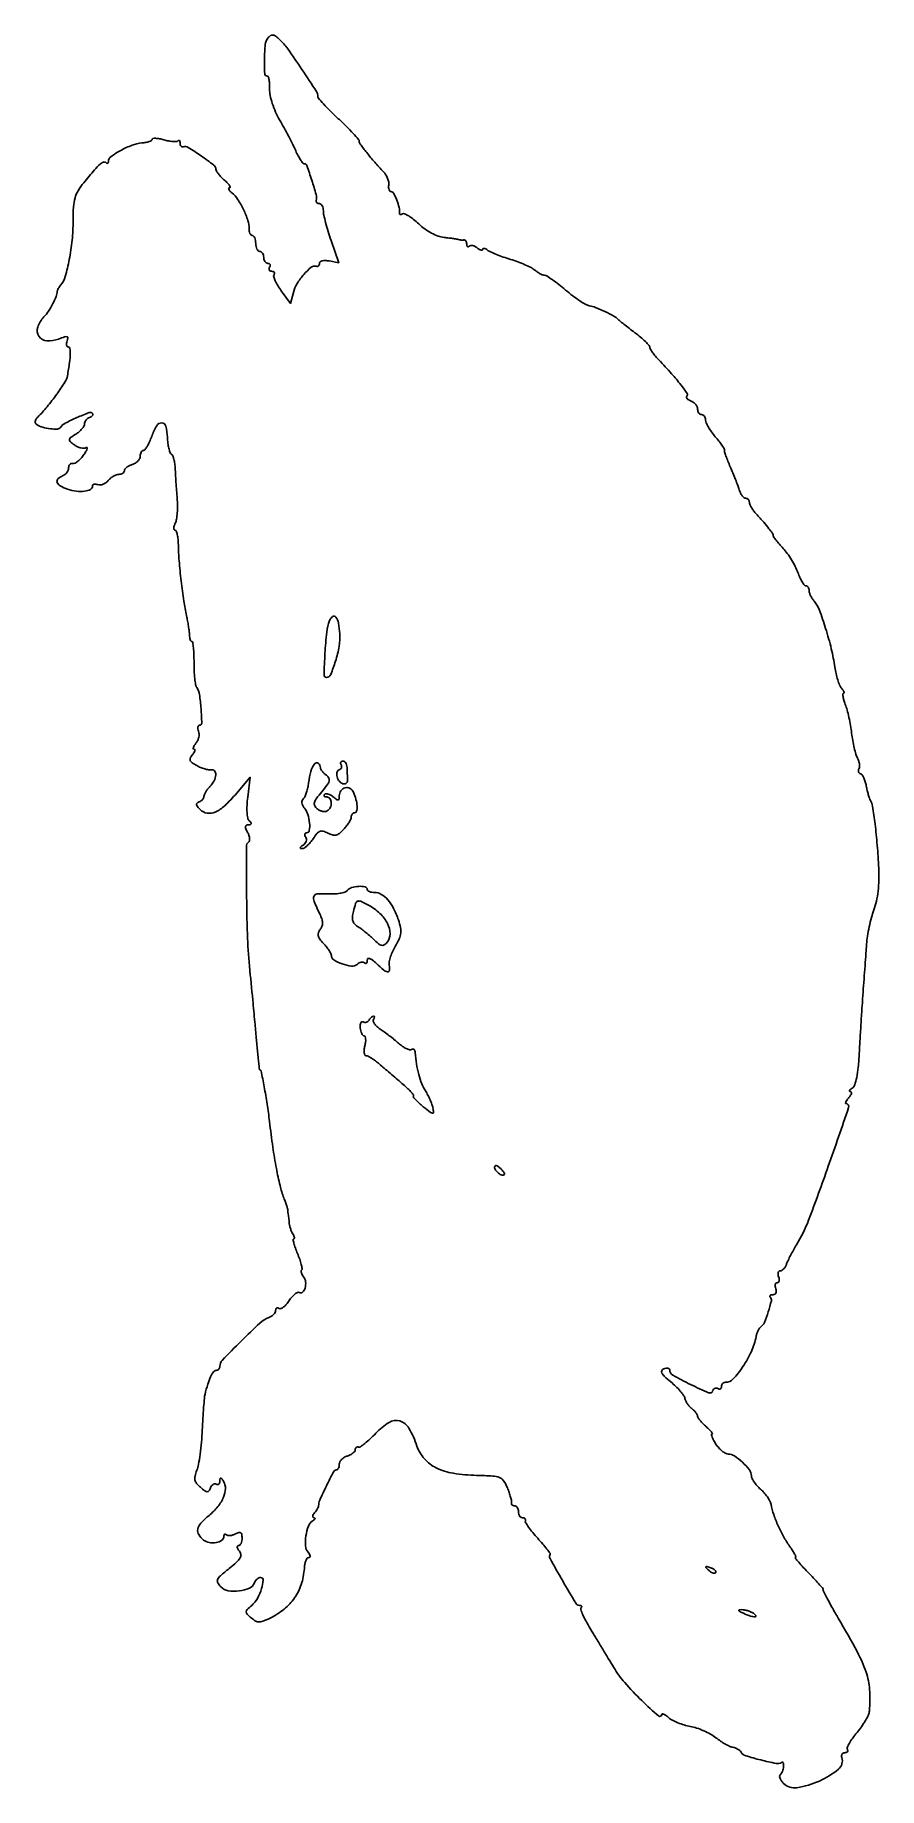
# Model space of a CAD drawing. Extents: x 1 to 213, y 0 to 440.
import ezdxf

# ---------------------------------------------------------------- set-up
doc = ezdxf.new("R2010")
doc.units = 0

msp = doc.modelspace()

# ---------------------------------------------------------------- linework, layer by layer
for points in [[(59.088639, 439.606803, 0.14889), (58.396412, 437.956277, 0.021875), (58.184686, 434.295093, 0.017407), (58.260344, 430.656039, 0.398021), (58.953911, 430, -0.333616), (59.192962, 429.820521, -0.030169), (59.368314, 429.045313, -0.029685), (59.476563, 427.995854, -0.018121), (59.485522, 426.75, 0.059519), (59.628217, 425.166111, 0.026574), (60.171074, 423.140804, 0.025414), (60.994128, 420.99227, 0.027652), (62.010999, 419, -0.006493), (63.118692, 417.039287, -0.004964), (64.280979, 414.867188, -0.00502), (65.328971, 412.811017, -0.011791), (66.059566, 411.25, 0.017286), (66.659054, 410.004927, 0.025078), (67.279275, 408.954687, 0.022824), (67.849757, 408.170984, 0.227805), (68.205567, 408, -0.317596), (68.845751, 407.547742, -0.007481), (70.08662, 403.874199, -0.011727), (71.151921, 400.269312, -0.124439), (71.176657, 398.75, 0.136865), (71.188286, 398.464537, 0.130541), (71.345643, 398.220312, 0.109272), (71.63118, 398.056394, 0.07601), (72, 398, -0.178457), (72.381646, 397.859304, -0.092101), (72.70625, 397.458487, -0.072153), (72.926052, 396.861865, -0.052279), (73, 396.15655, 0.053597), (73.112089, 395.11388, 0.00971), (73.563488, 393.216809, 0.010362), (74.183881, 391.007369, 0.009225), (74.918256, 388.737594), (76.836511, 383.162088), (74.418256, 383.600601, 0.039233), (73.491816, 383.694454, 0.064675), (72.710363, 383.610806, 0.093547), (72.185422, 383.374898, 0.245218), (72, 383.019557, -0.077542), (71.942151, 382.648781, -0.119487), (71.774014, 382.372932, -0.143243), (71.523382, 382.235684, -0.133448), (71.230687, 382.25, 0.254489), (69.962926, 382.013805, 0.041321), (68.091629, 380.216651, 0.043413), (66.383217, 377.903965, 0.076093), (65.463858, 375.714676), (64.765452, 372.929352), (62.41595, 376.113924, -0.021925), (61.554393, 377.395717, -0.030881), (60.911065, 378.612936, -0.031457), (60.525883, 379.631412, -0.216346), (60.59224, 380.149248, 0.110022), (60.704808, 380.473219, 0.182842), (60.63516, 380.750092, 0.160355), (60.387749, 380.9361, 0.081847), (60, 381, -0.101261), (59.621649, 381.077418, -0.177706), (59.391936, 381.29375, -0.167455), (59.348919, 381.618194, -0.088621), (59.5, 382, 0.082592), (59.656512, 382.3821, 0.161196), (59.6254, 382.70625, 0.182303), (59.413961, 382.921712, 0.108972), (59.059017, 383, -0.140337), (58.655173, 383.115626, -0.099915), (58.311086, 383.440625, -0.085131), (58.079345, 383.926682, -0.06887), (58, 384.5, 0.064853), (57.925306, 385.073457, 0.082425), (57.70625, 385.559375, 0.098894), (57.381354, 385.884432, 0.148195), (57, 386, -0.191087), (56.618118, 386.151477, -0.088204), (56.29375, 386.5875, -0.068025), (56.073693, 387.234582, -0.048028), (56, 388, 0.041563), (55.936238, 388.765726, 0.061086), (55.744515, 389.4125, 0.080289), (55.462911, 389.851423, 0.213176), (55.130264, 390, -0.195882), (54.802993, 390.133329, -0.091388), (54.534166, 390.514063, -0.069321), (54.362691, 391.080198, -0.047781), (54.322325, 391.75, 0.089814), (54.029449, 393.771939, 0.031263), (52.918446, 396.509703, 0.031516), (51.459384, 399.111926, 0.079827), (50.012196, 400.718197, -0.028662), (49.491436, 401.189364, -0.081321), (49.209467, 401.58789, -0.228747), (49.208526, 401.840782, -0.279331), (49.40301, 401.968197, 0.440338), (49.553557, 402.144768, 0.115143), (49.408314, 402.539176, 0.048255), (48.918066, 403.147211, 0.020341), (48.15301, 403.867295, -0.021415), (47.328235, 404.646932, -0.026238), (46.630439, 405.445367, -0.026246), (46.126307, 406.161634, -0.139156), (45.993167, 406.617295, 0.23161), (45.458385, 407.688771, 0.012515), (42.307917, 409.974454, 0.012888), (39.051371, 412.093344, 0.216253), (37.805803, 412.25, -0.148395), (37.49942, 412.248102, -0.141235), (37.236705, 412.416146, -0.11089), (37.060097, 412.739236, -0.069956), (37, 413.166667, 0.048636), (36.960148, 413.575393, 0.145307), (36.831014, 413.821639, 0.260495), (36.642489, 413.877805, 0.14227), (36.424727, 413.75806, -0.187882), (36.028534, 413.583992, -0.029429), (35.159302, 413.598171, -0.029279), (34.086804, 413.742417, -0.02177), (32.924727, 414.021588, 0.021283), (31.803074, 414.292203, 0.037739), (30.859139, 414.404816, 0.048452), (30.189735, 414.368948, 0.37083), (30, 414.148302, -0.266784), (29.833972, 413.859284, -0.046123), (29.239408, 413.582443, -0.039513), (28.40278, 413.355753, -0.025766), (27.41075, 413.221923, 0.069411), (24.958673, 412.670568, 0.035286), (22.080416, 411.349438, 0.030518), (19.600314, 409.78805, 0.241514), (19, 408.617726, -0.069658), (18.955237, 408.297978, -0.202796), (18.818155, 408.127886, -0.234451), (18.617319, 408.121517, -0.089365), (18.380952, 408.285714, 0.295876), (17.750312, 408.420171, 0.092664), (16.886761, 407.890631, 0.032475), (15.517316, 406.481149, 0.004163), (12.806164, 403.247552, 0.036645), (11.390795, 401.248794, 0.068153), (10.606471, 399.428339, 0.052957), (10.230931, 397.171566, 0.014771), (10.125, 393.586517, -0.025264), (9.883553, 388.811072, -0.022904), (9.160678, 383.923451, -0.021938), (8.144844, 379.708632, -0.101537), (6.987263, 377.5, 0.021089), (6.67296, 377.080459, 0.022875), (6.404105, 376.646875, 0.02314), (6.209441, 376.256952, 0.094231), (6.149586, 376, -0.083538), (5.874692, 374.695187, -0.026336), (5.046486, 372.874877, -0.026767), (3.956086, 371.027305, -0.040472), (2.800489, 369.561439, 0.10704), (1.253118, 366.951831, 0.230922), (1.552804, 364.693541, 0.233161), (3.510677, 363.554692, 0.108427), (6.492508, 363.997151, -0.011255), (8.001853, 364.532441, -0.135061), (8.613046, 364.562906, -0.382817), (8.826689, 364.26421, -0.064109), (8.645529, 363.518647, 0.04703), (8.482964, 362.936731, 0.08636), (8.479954, 362.446102, 0.136197), (8.630206, 362.124351, 0.219209), (8.900212, 362, -0.369529), (9.331186, 361.631113, -0.045941), (9.415322, 360.299844, -0.028427), (9.229461, 358.132308, -0.007929), (8.692584, 354.767725, -0.099283), (8.066285, 353.162548, -0.013145), (6.007968, 350.129331, -0.01621), (3.578262, 346.96563, -0.024353), (1.242329, 344.386876, 0.048891), (0.770476, 343.811686, 0.114279), (0.574654, 343.294193, 0.160777), (0.656449, 342.856257, 0.129149), (0.98857, 342.507064, 0.068152), (2.494764, 341.838984, 0.041313), (4.409347, 341.453252, 0.038942), (6.169086, 341.385667, 0.232958), (6.952381, 341.810747, -0.119011), (8.157428, 342.863506, -0.017718), (11.086892, 344.263126, -0.012305), (14.141533, 345.503309, -0.308033), (14.978137, 345.301625, -0.19194), (15.073326, 345.046685, -0.150416), (14.979515, 344.764086, -0.098972), (14.690756, 344.492702, -0.053567), (14.25, 344.279762, 0.076718), (13.772187, 344.021109, 0.066366), (13.367188, 343.618987, 0.068643), (13.093459, 343.140193, 0.095863), (13, 342.657213, -0.134713), (12.850125, 342.111032, -0.043769), (12.357261, 341.425182, -0.039953), (11.649266, 340.724314, -0.035572), (10.811952, 340.114635, 0.014319), (9.475087, 339.22555, 0.209432), (9.189456, 338.751607, 0.251798), (9.372182, 338.271778, 0.020559), (10.459274, 337.406121, 0.048823), (11.243115, 336.942841, 0.053323), (12.079416, 336.656676, 0.060075), (12.841861, 336.577757, 0.133958), (13.397322, 336.739405, -0.326918), (13.621975, 336.720851, -0.299626), (13.685649, 336.494511, -0.056059), (13.403345, 335.862353, -0.016196), (12.830419, 334.957372, -0.03252), (12.111934, 334.035036, -0.041928), (11.333904, 333.295291, -0.04751), (10.608962, 332.818854, -0.180385), (10.080419, 332.75, 0.131917), (9.669095, 332.735627, 0.129795), (9.317373, 332.517365, 0.111056), (9.081478, 332.120285, 0.078874), (9, 331.606989, -0.096313), (8.888097, 331.031441, -0.06686), (8.559375, 330.454091, -0.064359), (8.073431, 329.962529, -0.074185), (7.5, 329.638374, 0.099813), (6.320676, 328.890138, 0.299366), (6.118071, 328.003715, 0.180057), (6.911712, 327.086586, 0.045578), (8.75, 326.287462, 0.047011), (10.962959, 325.780922, 0.062884), (13.020686, 325.769672, 0.086837), (14.489653, 326.213435, 0.283278), (15, 327.041939, -0.177475), (15.109184, 327.339854, -0.148844), (15.393562, 327.523215, -0.103208), (15.826864, 327.554243, -0.058117), (16.339786, 327.423106, 0.116874), (16.947529, 327.341354, 0.069043), (17.662791, 327.513999, 0.063044), (18.371857, 327.901945, 0.062963), (18.962231, 328.454491, -0.046891), (19.554812, 329.045841, -0.041107), (20.272765, 329.546007, -0.043266), (21.0022, 329.889262, -0.088569), (21.622445, 330, 0.065907), (22.149056, 330.069718, 0.083161), (22.595343, 330.273955, 0.099207), (22.893843, 330.576963, 0.14606), (23, 330.932612, -0.170109), (23.141156, 331.335507, -0.058089), (23.5875, 331.777735, -0.0497), (24.234602, 332.188321, -0.039709), (25, 332.5, 0.06077), (25.764714, 332.849532, 0.063046), (26.4125, 333.36914, 0.069989), (26.851427, 333.972302, 0.122947), (27, 334.567388, -0.053821), (27.059167, 335.11546, -0.073566), (27.234739, 335.57917, -0.093288), (27.494185, 335.890434, -0.174208), (27.799112, 336, 0.237366), (28.180403, 336.191819, 0.026408), (28.735259, 337.028125, 0.027614), (29.320867, 338.159144, 0.018895), (29.86384, 339.5, -0.043796), (31.125903, 342.219421, -0.280351), (32.401055, 342.919487, -0.332163), (33.424034, 342.082071, -0.051507), (33.814145, 339.323742, 0.021118), (33.930082, 337.874089, 0.02721), (34.164583, 336.558848, 0.027019), (34.470433, 335.514407, 0.162391), (34.81305, 335.073742, -0.147798), (35.152846, 334.661507, -0.032837), (35.45253, 333.787287, -0.031387), (35.676952, 332.690567, -0.025815), (35.781359, 331.5, 0.005173), (35.849044, 330.035985, 0.002147), (35.969449, 328.059375, 0.002124), (36.116558, 325.942502, 0.002741), (36.270555, 324, -0.019975), (36.353264, 322.148836, -0.020328), (36.287058, 320.307812, -0.020599), (36.098875, 318.717591, -0.074729), (35.790888, 317.75, 0.034739), (35.516572, 317.078639, 0.068861), (35.413274, 316.513992, 0.121649), (35.487822, 316.143712, 0.290185), (35.714816, 315.99976, -0.313337), (36.02413, 315.784678, -0.033364), (36.287923, 314.898099, -0.031709), (36.482247, 313.687009, -0.019713), (36.56322, 312.24976, 0.016834), (36.761319, 308.332081, 0.007694), (37.270491, 303.235494, 0.007655), (37.930542, 298.197442, 0.018444), (38.612785, 294.5, -0.008691), (38.874238, 293.223123, -0.007392), (39.106718, 291.867188, -0.007467), (39.281673, 290.626465, -0.020799), (39.355082, 289.75, 0.028904), (39.422193, 289.079525, 0.044362), (39.56435, 288.513884, 0.054619), (39.752936, 288.117443, 0.259744), (39.964286, 287.999391, -0.373417), (40.177584, 287.813855, -0.009663), (40.342309, 286.456952, -0.01585), (40.460773, 284.76212, -0.009575), (40.498895, 282.749391, 0.011891), (40.548029, 280.665093, 0.015058), (40.697124, 278.744219, 0.01311), (40.910339, 277.160149, 0.107691), (41.17527, 276.486249, -0.109784), (41.861835, 274.718404, -0.019363), (42.265869, 271.15877, -0.013175), (42.438138, 267.568913, -0.420555), (41.881385, 267, 0.223542), (41.6183, 266.876192, 0.134543), (41.473757, 266.555634, 0.08479), (41.480131, 266.066955, 0.04608), (41.64326, 265.487265, -0.08931), (41.77444, 264.798715, -0.056234), (41.690651, 263.982012, -0.054222), (41.418406, 263.168467, -0.065458), (40.989431, 262.487265, 0.02821), (40.567199, 261.915784, 0.065593), (40.336503, 261.436884, 0.146641), (40.32834, 261.131352, 0.338703), (40.5, 261, -0.324549), (40.675093, 260.872967, -0.15505), (40.677394, 260.579861, -0.068976), (40.461971, 260.119335, -0.029372), (40.057878, 259.569739, 0.069214), (39.573255, 258.787251, 0.205475), (39.566459, 258.169418, 0.140828), (40.035497, 257.58238, 0.02797), (41.185433, 256.859934, 0.028078), (42.163348, 256.388915, 0.02813), (43.187284, 256.030764, 0.02931), (44.112911, 255.822191, 0.091056), (44.75, 255.834032, -0.269716), (45.619376, 255.539452, -0.196674), (45.956225, 254.552201, -0.106498), (45.538525, 253.053295, -0.0755), (44.5, 251.642857, 0.029796), (43.925941, 250.995975, 0.03094), (43.440625, 250.293229, 0.032546), (43.10071, 249.636243, 0.103464), (43, 249.154762, -0.1118), (42.907469, 248.74611, -0.069942), (42.635435, 248.335398, -0.064689), (42.233388, 247.984949, -0.066595), (41.758929, 247.752976, 0.099462), (41.264484, 247.469861, 0.254507), (41.126018, 247.095271, 0.135188), (41.351434, 246.581013, 0.025891), (42.040408, 245.816735, 0.160353), (43.78885, 244.934297, 0.142991), (45.811539, 245.208317, 0.08342), (48.223494, 246.806417, 0.027815), (51.161883, 249.876021), (54.632552, 253.930717), (53.997912, 248.983723, 0.019043), (53.813376, 246.927596, 0.028924), (53.824866, 245.133781, 0.031635), (54.005115, 243.727567, 0.149771), (54.381636, 243.018364, -0.036876), (54.780186, 242.556253, -0.215166), (54.846773, 242.25, -0.289413), (54.659585, 242.058193, -0.058606), (54.164816, 242, 0.114409), (53.655388, 241.881888, 0.259008), (53.436505, 241.567553, 0.124827), (53.520123, 241.002758, 0.024016), (53.967521, 240.060688, -0.039949), (54.30715, 239.282549, -0.057218), (54.469346, 238.548171, -0.073171), (54.444144, 237.962717, -0.21004), (54.218403, 237.634981, 0.260265), (53.654894, 236.622787, 0.00147), (53.702339, 225.284496, 0.006611), (53.921298, 214.524345, 0.015506), (54.440221, 206.5, -0.000102), (55.254447, 197.989677, -0.000352), (55.777696, 192.467749, -0.000533), (56.153632, 188.42421, -0.000875), (56.46226, 185, 0.003028), (56.625271, 183.274536, 0.005025), (56.786152, 181.821875, 0.001018), (56.941714, 180.557159, 0.378223), (57.006467, 180.5, -0.35771), (57.354621, 180.214376, -0.002524), (58.132206, 176.206673, -0.008831), (58.869592, 171.883334, -0.008609), (59.460742, 167.5, 0.006371), (60.301349, 161.049031, 0.010947), (61.187501, 155.701197, 0.013013), (62.112359, 151.406888, 0.031302), (63.075505, 148.301407, -0.004811), (63.478573, 147.209754, -0.007233), (63.807077, 146.249476, -0.003396), (64.067817, 145.430864, -0.144922), (64.070299, 145.25, 0.065432), (64.051554, 145.120214, 0.021396), (64.057369, 144.926563, 0.020905), (64.082325, 144.709771, 0.022144), (64.125, 144.5, -0.027374), (64.181668, 144.205736, -0.004534), (64.254498, 143.632812, -0.004967), (64.327426, 142.95666, -0.004375), (64.390313, 142.25, 0.032755), (64.50188, 141.4886, 0.022715), (64.722559, 140.646875, 0.022986), (65.009818, 139.854498, 0.04302), (65.32433, 139.25, -0.031234), (65.588539, 138.770123, -0.066508), (65.71673, 138.367188, -0.129602), (65.695086, 138.105648, -0.3177), (65.545597, 138, 0.465646), (65.395403, 137.8214, 0.020774), (65.589736, 136.926773, 0.022534), (65.955027, 135.747982, 0.012555), (66.499707, 134.34646, -0.015586), (67.047974, 132.909985, -0.023106), (67.429648, 131.617965, -0.019837), (67.644047, 130.567676, -0.2413), (67.521802, 130.188469, 0.195606), (67.402742, 129.906128, 0.07461), (67.461804, 129.475218, 0.059187), (67.676994, 128.971022, 0.0428), (68.025929, 128.468757, -0.149839), (68.535157, 127.248219, -0.092137), (68.400366, 125.684053, -0.134327), (67.771202, 124.626725, -0.342677), (66.939147, 124.537609, 0.25104), (66.497201, 124.564894, 0.060799), (65.852267, 124.167969, 0.048015), (65.12986, 123.468724, 0.031433), (64.434548, 122.540452, -0.032918), (63.736355, 121.614071, -0.049918), (63.005275, 120.920075, -0.06377), (62.348863, 120.533474, -0.244311), (61.890616, 120.567603, 0.09997), (61.551057, 120.693208, 0.176822), (61.261618, 120.636039, 0.168511), (61.067741, 120.402029, 0.089738), (61, 120.027632, -0.131634), (60.875294, 119.562155, -0.062854), (60.498015, 119.064906, -0.055847), (59.944733, 118.613255, -0.051702), (59.291116, 118.28147, 0.095702), (57.038666, 116.877975, 0.009017), (52.322792, 112.34082, 0.005959), (47.599096, 107.515521, 0.193056), (47, 106.021739, -0.090099), (46.929133, 105.631658, -0.095387), (46.726045, 105.300136, -0.099738), (46.423191, 105.07832, -0.108759), (46.067388, 105, 0.244862), (45.400526, 104.652593, 0.043501), (44.674041, 103.393421, 0.034631), (43.94733, 101.503665, 0.016723), (43.26938, 99, 0.035109), (43.114318, 98.044072, 0.003517), (42.921067, 95.7375, 0.004406), (42.7341, 92.981751, 0.003489), (42.579051, 90, -0.011018), (42.373566, 86.938101, -0.011593), (42.035655, 83.939867, -0.011295), (41.626419, 81.371411, -0.049938), (41.203176, 79.901673, 0.035457), (40.747711, 78.476335, 0.112409), (40.733252, 77.481321, 0.120335), (41.149345, 76.617441, 0.043606), (42.108867, 75.638814, 0.015975), (43.235536, 74.734872, 0.146503), (43.817849, 74.520154, 0.266106), (44.23929, 74.727819, 0.05666), (44.631235, 75.481397, -0.063491), (44.918961, 76.016672, -0.09435), (45.302653, 76.383273, -0.121876), (45.718389, 76.526569, -0.162135), (46.104785, 76.435239, 0.127851), (46.446277, 76.329884, 0.186545), (46.741529, 76.429014, 0.145694), (46.943216, 76.731106, 0.07203), (47.015313, 77.190983, -0.024518), (47.054133, 77.829498, -0.401688), (47.203956, 77.954958, -0.225958), (47.43201, 77.827019, -0.012602), (47.897267, 77.131985, -0.150167), (48.39167, 75.321546, -0.092416), (47.914674, 73.145906, -0.072153), (46.503118, 70.813313, -0.046383), (44.273141, 68.563404, 0.032183), (42.225531, 66.611427, 0.133097), (41.44256, 65.108659, 0.197642), (41.679518, 63.765109, 0.085344), (42.921041, 62.391965, 0.124401), (44.325847, 61.76817, 0.086234), (46.071657, 61.771108, 0.102178), (47.486571, 62.331941, 0.25262), (48, 63.283298, -0.062441), (48.044891, 63.64137, -0.186113), (48.185498, 63.839387, -0.24628), (48.390914, 63.860491, -0.101554), (48.631483, 63.70185, 0.163951), (48.992105, 63.523006, 0.061572), (49.563398, 63.515928, 0.052533), (50.237577, 63.663554, 0.042741), (50.917197, 63.955685, -0.044054), (51.738846, 64.306318, -0.222164), (52.221336, 64.247194, -0.214864), (52.495709, 63.835939, -0.041286), (52.571429, 62.920502, -0.045327), (52.504649, 62.185383, -0.065224), (52.304657, 61.564147, -0.085208), (52.010266, 61.144478, -0.199867), (51.66327, 61, 0.242083), (51.423651, 60.876762, 0.200685), (51.358997, 60.593801, 0.093117), (51.525148, 60.148569, 0.037481), (51.902736, 59.617196, -0.149178), (52.254461, 58.777226, -0.159629), (52.063834, 57.909311, -0.075415), (51.193897, 56.840848, -0.015205), (49.325081, 55.245867, 0.010183), (47.123907, 53.405113, 0.10675), (46.424781, 52.468608, 0.236951), (46.454611, 51.657024, 0.070953), (47.219543, 50.6376, 0.155391), (49.085456, 49.673094, 0.071817), (51.845653, 49.603025, 0.074005), (54.41467, 50.302277, 0.200342), (55.692937, 51.64219, -0.059531), (55.96677, 52.1614, -0.059633), (56.355089, 52.601143, -0.065421), (56.793728, 52.899715, -0.117279), (57.215397, 53, -0.430328), (57.87035, 52.308202, -0.063389), (57.481748, 50.188449, -0.051597), (56.41089, 47.731493, -0.085765), (54.985022, 45.98701, 0.018458), (53.864049, 44.939863, 0.190568), (53.618957, 44.369577, 0.204221), (53.839277, 43.807581, 0.021548), (54.892378, 42.824177, 0.050681), (56.013728, 42.045738, 0.13906), (56.943522, 41.828819, 0.093057), (58.072837, 42.096493, 0.015513), (60.090428, 43.069439, 0.05709), (63.502823, 45.376105, 0.07241), (66.002232, 48.238761, 0.072445), (67.580855, 51.694067, 0.057216), (68.275446, 55.75, -0.038883), (68.390726, 56.611477, -0.056254), (68.63438, 57.339063, -0.072121), (68.959978, 57.836547, -0.215046), (69.322445, 58, 0.22002), (69.573594, 58.116138, 0.210907), (69.653718, 58.385822, 0.101519), (69.509195, 58.80876, 0.040299), (69.154835, 59.313435, -0.157547), (68.515775, 60.912508, -0.0533), (68.614284, 63.448578, -0.053298), (69.244536, 65.898264, -0.162953), (70.311029, 67.213388, 0.031277), (70.713906, 67.506444, 0.123105), (70.894459, 67.751802, 0.346839), (70.848969, 67.911025, 0.152989), (70.627555, 67.984687, -0.22183), (70.390142, 68.100586, -0.205238), (70.31613, 68.362689, -0.100444), (70.455142, 68.768724, -0.040685), (70.792518, 69.25, 0.01892), (71.188191, 69.765235, 0.022646), (71.519225, 70.279687, 0.022153), (71.755497, 70.731111, 0.12019), (71.809627, 71, -0.115851), (72.085296, 72.432632, -0.009075), (73.749337, 75.977181, -0.005532), (75.582819, 79.603359, -0.279882), (76.2359, 80, 0.181055), (76.527549, 80.109188, 0.091343), (76.775546, 80.42083, 0.071295), (76.943538, 80.884454, 0.051366), (77, 81.432612, -0.122947), (77.148573, 82.027698, -0.069989), (77.5875, 82.63086, -0.063046), (78.235286, 83.150468, -0.06077), (79, 83.5, 0.039709), (79.765398, 83.811679, 0.0497), (80.4125, 84.222265, 0.058089), (80.858844, 84.664493, 0.170109), (81, 85.067388, -0.092052), (81.062535, 85.404182, -0.127806), (81.240417, 85.652608, -0.136681), (81.50661, 85.772594, -0.112535), (81.81844, 85.75, 0.229766), (82.305739, 85.82626, 0.016739), (83.426031, 86.661069, 0.020699), (84.739468, 87.802099, 0.014039), (86.14179, 89.202575, -0.062757), (89.49255, 91.953836, -0.218875), (92.198752, 92.310841, -0.190614), (94.491207, 90.470259, -0.047426), (96.502572, 86, 0.099673), (98.369092, 82.790248, 0.097413), (101.345735, 80.521859, 0.074683), (105.64415, 79.155027, 0.034668), (111.49128, 78.630451, -0.008969), (115.521485, 78.476806, -0.082417), (117.224023, 78.09518, -0.148648), (118.269876, 77.24926, -0.049643), (119.217234, 75.5, -0.014444), (119.681677, 74.296354, -0.018419), (120.036067, 73.160937, -0.016566), (120.262305, 72.205811, -0.127295), (120.23777, 71.75, 0.134711), (120.22658, 71.464659, 0.142164), (120.363595, 71.220312, 0.118109), (120.635751, 71.056366, 0.076915), (121, 71, -0.148195), (121.381354, 70.884432, -0.098894), (121.70625, 70.559375, -0.082425), (121.925306, 70.073457, -0.064853), (122, 69.5, 0.064853), (122.074694, 68.926543, 0.082425), (122.29375, 68.440625, 0.098894), (122.618646, 68.115568, 0.148195), (123, 68, -0.077274), (123.363326, 67.943511, -0.120062), (123.632812, 67.779226, -0.144402), (123.765801, 67.534356, -0.133747), (123.75, 67.248428, 0.22142), (123.803347, 66.785316, 0.014826), (124.553944, 65.640025, 0.019116), (125.577145, 64.288536, 0.013001), (126.837895, 62.828411, -0.007145), (128.102271, 61.398297, -0.011509), (129.13322, 60.140639, -0.005358), (129.955967, 59.064922, -0.312549), (129.964511, 58.829983, 0.275174), (129.930473, 57.781473, 0.003981), (133.111417, 52.128791, 0.004059), (136.378831, 46.53484, 0.264425), (137.319445, 46, -0.059316), (137.667321, 45.958585, -0.1779), (137.863195, 45.827692, -0.250945), (137.889702, 45.636615, -0.108297), (137.746752, 45.413418, 0.289248), (137.646406, 44.96942, 0.017174), (138.174241, 43.629266, 0.02155), (138.969915, 41.993145, 0.013816), (140.025744, 40.163418, -0.001123), (141.3435, 38.008069, -0.000615), (142.94924, 35.361052, -0.000613), (144.57332, 32.668912, -0.000978), (145.954073, 30.363568, 0.045676), (148.685607, 26.609064, 0.019125), (152.991322, 22.065278, 0.014724), (157.173482, 18.211157, 0.64307), (158, 18.588038, -0.41926), (158.147203, 18.732731, -0.104021), (158.514062, 18.64896, -0.049435), (159.077641, 18.318309, -0.022132), (159.75, 17.781649, 0.059186), (160.675758, 17.148781, 0.024361), (162.0577, 16.510467, 0.023691), (163.623319, 15.9626, 0.028048), (165.148553, 15.60038, -0.036611), (166.748635, 15.191346, -0.023207), (168.544052, 14.495243, -0.023282), (170.252771, 13.642629, -0.039303), (171.5842, 12.755108, 0.018644), (172.758699, 11.900143, 0.019185), (173.982707, 11.143648, 0.019322), (175.090659, 10.571645, 0.073183), (175.835541, 10.347874, -0.05372), (176.441961, 10.191048, -0.042581), (177.053173, 9.899173, -0.043958), (177.578884, 9.525065, -0.077876), (177.924498, 9.122165, 0.180491), (179.076428, 8.227989, 0.014281), (182.865251, 7.161478, 0.014027), (186.712323, 6.310168, 0.187994), (188.108383, 6.566984, -0.491545), (188.513291, 6.414508, -0.103386), (188.593732, 5.531912, -0.05846), (188.298462, 4.281765, -0.109604), (187.74323, 3.409897, 0.211579), (187.6052, 3.052318, 0.080901), (187.71893, 2.518908, 0.061576), (188.053185, 1.899002, 0.041996), (188.570453, 1.286689, 0.241446), (191.960586, 0.194845, 0.063993), (197.580576, 1.872281, 0.067359), (202.376938, 4.828721, 0.310884), (203.234115, 7.797654, -0.08981), (203.168221, 8.256571, -0.129753), (203.286628, 8.646811, -0.141161), (203.571869, 8.906045, -0.114801), (203.975684, 9, 0.074889), (204.375393, 9.060205, 0.151741), (204.635317, 9.238097, 0.187406), (204.71672, 9.502266, 0.121081), (204.617091, 9.810543, -0.246874), (204.581987, 10.314773, -0.026598), (205.126801, 11.39333, -0.027792), (205.965903, 12.683904, -0.018784), (207.055728, 14.060543, 0.023417), (208.192534, 15.524184, 0.023945), (209.178466, 17.07716, 0.024565), (209.900082, 18.502481, 0.085277), (210.154151, 19.5, 0.036595), (210.186835, 24.860841, 0.064299), (209.327076, 29.202825, 0.042909), (207.1365, 34.247494, 0.008717), (202.348513, 42.75, -0.003963), (200.747633, 45.530673, -0.006859), (199.46727, 47.870313, -0.002186), (198.424459, 49.860534, -0.562336), (198.509251, 50, 0.638575), (198.562244, 50.114281, 0.004432), (197.648172, 51.175, 0.008888), (196.474852, 52.465394, 0.004927), (195, 54, -0.00633), (193.533182, 55.534845, -0.011676), (192.38618, 56.825, -0.007625), (191.538386, 57.85614, -0.628229), (191.607694, 58, 0.535582), (191.707634, 58.15011, 0.022422), (191.380757, 58.842884, 0.02177), (190.839536, 59.768223, 0.011503), (190.093, 60.869394, -0.028245), (188.592242, 63.250947, -0.022189), (187.233412, 65.983567, -0.02244), (186.141812, 68.77959, -0.032102), (185.44945, 71.349531, 0.071672), (185.147327, 72.19801, 0.030175), (184.517652, 73.235464, 0.029086), (183.699444, 74.281055, 0.033561), (182.801089, 75.172514, -0.0309), (181.92934, 76.028424, -0.033014), (181.19031, 76.967434, -0.035021), (180.67063, 77.85283, -0.113319), (180.51284, 78.511649, 0.161801), (180.001999, 80.001965, 0.041712), (178.275197, 81.914453, 0.042046), (176.240155, 83.523273, 0.14728), (174.656823, 84, -0.128059), (173.995125, 84.172298, -0.043722), (173.167962, 84.734375, -0.040051), (172.324102, 85.543356, -0.036616), (171.591957, 86.5, -0.01787), (171.011103, 87.459623, -0.035323), (170.633668, 88.265625, -0.052607), (170.482807, 88.827706, -0.461013), (170.629957, 89, 0.545704), (170.722313, 89.143546, 0.060534), (170.474979, 89.548518, 0.032186), (169.933017, 90.149808, 0.014613), (169.15301, 90.867295, -0.018926), (168.328617, 91.638843, -0.024121), (167.632447, 92.412983, -0.023228), (167.124418, 93.098551, -0.148909), (167, 93.507053, 0.127474), (166.90363, 93.87891, 0.036884), (166.575519, 94.378738, 0.034494), (166.108, 94.907939, 0.030791), (165.554957, 95.389757, -0.046247), (164.979358, 95.923351, -0.034162), (164.444814, 96.608524, -0.034862), (164.025967, 97.332428, -0.06298), (163.804957, 97.979687, 0.103656), (163.483798, 98.718966, 0.023283), (162.634324, 99.806848, 0.023185), (161.515281, 100.993997, 0.020623), (160.24806, 102.121953, -0.013916), (158.670662, 103.488535, -0.083616), (158.005639, 104.341508, -0.250822), (158.003394, 104.922825, -0.181129), (158.49806, 105.360882, -0.04589), (159.073621, 105.523084, -0.084475), (159.558805, 105.530083, -0.134201), (159.87709, 105.387589, -0.224422), (160, 105.127544, 0.270429), (160.771725, 103.805039, 0.014546), (165.231117, 101.453539, 0.014028), (169.770285, 99.382133, 0.43734), (170.77941, 99.83823, -0.086984), (170.998361, 100.243551, -0.116944), (171.324504, 100.501489, -0.129065), (171.706449, 100.570839, -0.119686), (172.08541, 100.447214, 0.092807), (172.434421, 100.312451, 0.171257), (172.731339, 100.359094, 0.174358), (172.929688, 100.580506, 0.096615), (173, 100.940983, -0.093332), (173.076123, 101.345238, -0.09642), (173.29375, 101.688914, -0.099167), (173.618444, 101.918938, -0.105053), (174, 102, 0.208356), (175.93871, 102.844548, 0.039508), (178.388527, 105.935795, 0.041088), (180.536309, 109.784131, 0.061298), (181.690359, 113.45659, -0.03173), (181.887981, 114.24543, -0.032304), (182.182929, 114.998059, -0.034119), (182.524743, 115.614495, -0.10183), (182.861452, 115.95659, 0.146074), (183.764626, 117.050168, 0.022529), (184.754456, 119.718796, 0.018773), (185.521033, 122.460967, 0.260795), (185.251679, 123.414988, -0.160812), (185.140413, 123.635939, -0.259126), (185.21265, 123.828153, -0.132054), (185.490799, 123.959652, -0.044789), (185.940322, 124, 0.127746), (186.389338, 124.116623, 0.158048), (186.682075, 124.431445, 0.128612), (186.769945, 124.915043, 0.07271), (186.638374, 125.5, -0.053929), (186.486381, 126.074463, -0.097172), (186.507165, 126.559375, -0.145365), (186.691449, 126.877331, -0.191493), (187, 127, 0.191493), (187.308551, 127.122669, 0.145365), (187.492835, 127.440625, 0.097172), (187.513619, 127.925537, 0.053929), (187.361626, 128.5, -0.057339), (187.213849, 129.074297, -0.102119), (187.246024, 129.559375, -0.148301), (187.447452, 129.877667, -0.179936), (187.77638, 130, 0.146508), (188.199548, 130.126715, 0.062693), (188.652839, 130.514062, 0.054516), (189.065458, 131.080531, 0.047279), (189.369356, 131.75, -0.027305), (189.724934, 132.624393, -0.009032), (190.338958, 133.867188, -0.008964), (191.070697, 135.223076, -0.010061), (191.8239, 136.5, 0.047558), (194.880038, 142.699503, 0.006494), (199.836324, 156.278568, 0.001986), (204.943988, 171.045279, 0.514219), (204.261135, 172, -0.464915), (204.16388, 172.115367, -0.072058), (204.269442, 172.440625, -0.039919), (204.557489, 172.923911, -0.018863), (205, 173.5, 0.033478), (205.417283, 174.077403, 0.07963), (205.622923, 174.563873, 0.174542), (205.590151, 174.876054, 0.282972), (205.372445, 175.015313, -0.202718), (205.175256, 175.102797, -0.324618), (205.153205, 175.277657, -0.098709), (205.386663, 175.555328, -0.027526), (205.851233, 175.886895, 0.173082), (206.46977, 176.678627, 0.030471), (206.961814, 178.531934, 0.025452), (207.350679, 181.14573, 0.011312), (207.608973, 184.621582, -0.001654), (207.804485, 188.181885, -0.001006), (208.057958, 192.38884, -0.001008), (208.326125, 196.559798, -0.001782), (208.566591, 200, 0.000161), (208.800787, 203.201219, 0.000132), (209.048795, 206.61875, 0.000133), (209.274942, 209.758124, 0.000355), (209.434237, 212, -0.022034), (209.666442, 214.022947, -0.013346), (210.109967, 216.392488, -0.013361), (210.677081, 218.725601, -0.022825), (211.2901, 220.634001, 0.036535), (211.918803, 222.7926, 0.023826), (212.339425, 225.354476, 0.022105), (212.539971, 228.178857, 0.019446), (212.503905, 231.134001, 0.007909), (212.118537, 236.885109, 0.009966), (211.571767, 242.192575, 0.007075), (210.958275, 246.651161, 0.101013), (210.40746, 248.149733, -0.055987), (210.165645, 248.6611, -0.012755), (209.878108, 249.576501, -0.013044), (209.599497, 250.655219, -0.01236), (209.371972, 251.766496, 0.029158), (209.114941, 252.837518, 0.036039), (208.747886, 253.79556, 0.039009), (208.332715, 254.527606, 0.160521), (207.934954, 254.83541, -0.107272), (207.61649, 255.032412, -0.123684), (207.428131, 255.334884, -0.119954), (207.401913, 255.697992, -0.097025), (207.540014, 256.064743, 0.12537), (207.686897, 256.532714, 0.048646), (207.657817, 257.21621, 0.044228), (207.479145, 257.98576, 0.041493), (207.165231, 258.729333, -0.049453), (206.771995, 259.703711, -0.013673), (206.351303, 261.301742, -0.013669), (205.971929, 263.147313, -0.013914), (205.696521, 265, 0.013479), (205.412168, 266.924346, 0.010698), (205.004865, 268.985938, 0.010848), (204.544539, 270.882227, 0.026451), (204.102285, 272.25, -0.017898), (203.74116, 273.304907, -0.032519), (203.534329, 274.192187, -0.039545), (203.479871, 274.831685, -0.415944), (203.647196, 275, 0.37596), (203.777895, 275.114453, 0.124301), (203.74614, 275.389404, 0.057345), (203.525574, 275.816316, 0.025325), (203.144713, 276.325632, -0.075457), (202.682905, 277.092394, -0.020965), (202.200932, 278.414643, -0.020661), (201.775019, 279.976015, -0.020329), (201.476771, 281.575632, 0.023452), (200.586683, 286.189464, 0.016089), (199.16624, 291.328963, 0.013717), (197.588878, 295.945292, 0.086882), (196.338808, 298.078741, -0.032495), (195.826432, 298.769251, -0.030096), (195.393275, 299.537784, -0.031437), (195.092392, 300.269322, -0.082023), (195, 300.828741, 0.066444), (194.940238, 301.276475, 0.083528), (194.765261, 301.655943, 0.099353), (194.505625, 301.909733, 0.144993), (194.200888, 302, -0.23433), (193.821191, 302.188288, -0.027724), (193.27801, 302.991429, -0.028477), (192.707011, 304.082129, -0.019595), (192.181333, 305.375078, 0.031625), (191.534803, 306.861783, 0.018864), (190.590764, 308.544932, 0.018844), (189.519338, 310.157097, 0.0308), (188.480444, 311.4266, -0.008508), (187.530123, 312.487668, -0.012244), (186.728631, 313.460977, -0.008066), (186.098316, 314.293099, -0.159363), (186, 314.593728, 0.153152), (185.826037, 315.148348, 0.012988), (184.929697, 316.367791, 0.013678), (183.616027, 317.968618, 0.005603), (181.75, 320.071676, -0.023498), (181.080159, 320.883325, -0.026086), (180.514062, 321.727305, -0.026712), (180.111841, 322.490098, -0.108381), (180, 323, 0.092136), (179.929052, 323.381747, 0.096053), (179.726045, 323.70625, 0.09939), (179.423216, 323.923414, 0.106397), (179.067388, 324, -0.179017), (178.661188, 324.150248, -0.054967), (178.207078, 324.63535, -0.047145), (177.779669, 325.335031, -0.036721), (177.448299, 326.162895, 0.012121), (177.078044, 327.238336, 0.004413), (176.503262, 328.744152, 0.004372), (175.845289, 330.380997, 0.005208), (175.195139, 331.912895, -0.008098), (174.604059, 333.328308, -0.011328), (174.125327, 334.612865, -0.007843), (173.769372, 335.692788, -0.130567), (173.753251, 336.06707, 0.193331), (173.695038, 336.415954, 0.012398), (173.124925, 337.301364, 0.016689), (172.364393, 338.343922, 0.011559), (171.439023, 339.47261, -0.02135), (170.505393, 340.657956, -0.024148), (169.716463, 341.872213, -0.024353), (169.15266, 342.957306, -0.108043), (169, 343.655539, 0.072739), (168.924863, 344.169292, 0.08749), (168.70625, 344.605065, 0.100502), (168.381344, 344.896384, 0.133438), (168, 345, -0.138107), (167.618662, 345.107379, -0.100138), (167.29375, 345.409197, -0.085896), (167.074991, 345.860624, -0.070083), (167, 346.393011, 0.104296), (166.877764, 346.972642, 0.066683), (166.517331, 347.562043, 0.062725), (165.985068, 348.071482, 0.068054), (165.356872, 348.41655, -0.04047), (164.767699, 348.699196, -0.078162), (164.363462, 349.028909, -0.132378), (164.202372, 349.348121, -0.252556), (164.282421, 349.615755, 0.358994), (164.35077, 350.325028, 0.015756), (162.792673, 352.485638, 0.018741), (160.480804, 355.265407, 0.008421), (157.25, 358.746821, -0.016438), (156.388451, 359.705577, -0.020851), (155.660937, 360.647866, -0.019387), (155.126112, 361.469529, -0.135379), (155, 361.926766, 0.186657), (154.820851, 362.389935, 0.015138), (153.898438, 363.344238, 0.018746), (152.686534, 364.438935, 0.013269), (151.25, 365.578448, -0.002822), (149.777212, 366.6974, -0.003777), (148.454688, 367.729997, -0.002642), (147.357885, 368.60925, -0.039011), (147, 368.948731, 0.084415), (145.957502, 369.772223, 0.014598), (143.708674, 370.917215, 0.016052), (141.36861, 371.933296, 0.058019), (139.801986, 372.352799, -0.094474), (138.925069, 372.657205, -0.015411), (137.38689, 373.607324, -0.016504), (135.6264, 374.856594, -0.013876), (133.844744, 376.291186, 0.009676), (132.113348, 377.709438, 0.01345), (130.505649, 378.906568, 0.009894), (129.134342, 379.831433, 0.143403), (128.578741, 379.996454, -0.093649), (128.119056, 380.085148, -0.027575), (127.464346, 380.387388, -0.026635), (126.750813, 380.815959, -0.02578), (126.078741, 381.322314, 0.055309), (125.178431, 381.920868, 0.015242), (123.64188, 382.655056, 0.015204), (121.838579, 383.385493, 0.015352), (120, 384.002441, -0.010412), (118.185535, 384.591422, -0.011458), (116.454688, 385.238202, -0.010922), (115.004142, 385.855538, -0.055495), (114.25, 386.302572, 0.036616), (113.769871, 386.612195, 0.085939), (113.367188, 386.749272, 0.179379), (113.110218, 386.697627, 0.260002), (113, 386.5, -0.301415), (112.880088, 386.319157, -0.168576), (112.605785, 386.301091, -0.074889), (112.173696, 386.492883, -0.03138), (111.657991, 386.868879, 0.050768), (111.095866, 387.246292, 0.066538), (110.516912, 387.462194, 0.082297), (110.010146, 387.492554, 0.171918), (109.657991, 387.324657, -0.113033), (109.407824, 387.167715, -0.253554), (109.193285, 387.20266, -0.172529), (109.046271, 387.43152, -0.057388), (109, 387.833333, 0.06353), (108.944205, 388.270687, 0.092074), (108.779687, 388.622505, 0.117605), (108.5355, 388.834789, 0.160889), (108.25, 388.881579, -0.031664), (107.926197, 388.851282, -0.024826), (107.573438, 388.858216, -0.025426), (107.244837, 388.897884, -0.054662), (107, 388.968339, 0.05701), (106.661929, 389.063912, 0.004264), (105.71533, 389.209967, 0.005859), (104.579857, 389.361698, 0.004417), (103.328782, 389.502774, -0.061922), (101.84419, 389.845907, -0.034553), (100.147656, 390.603342, -0.03288), (98.449644, 391.655465, -0.035582), (96.951213, 392.896189, 0.02159), (95.657609, 394.029745, 0.031883), (94.423173, 394.897367, 0.032933), (93.383887, 395.442464, 0.247575), (92.847654, 395.405845, -0.061638), (92.513054, 395.252206, -0.163104), (92.253049, 395.256373, -0.231589), (92.105073, 395.407079, -0.120828), (92.083375, 395.67567, 0.101391), (92.027059, 397.008981, 0.033325), (91.423233, 398.888001, 0.028075), (90.627332, 400.606654, 0.277019), (89.971852, 401, -0.21667), (89.687814, 401.129148, -0.099947), (89.48233, 401.489643, -0.071192), (89.386095, 402.028592, -0.045101), (89.421612, 402.666871, 0.086657), (89.400998, 403.425833, 0.045605), (89.129349, 404.332231, 0.043549), (88.670761, 405.23643, 0.051236), (88.083129, 405.995469, -0.010644), (85.879961, 408.408852, -0.012285), (83.887443, 410.803277, -0.007374), (82.24499, 412.942777, -0.161372), (82, 413.682093, 0.184543), (81.840037, 414.100734, 0.004736), (80.457813, 415.616251, 0.009455), (78.761948, 417.372835, 0.00624), (76.75, 419.32999, -0.006161), (74.742658, 421.282044, -0.009518), (73.061754, 423.022466, -0.004408), (71.687934, 424.526593, -0.213904), (71.566609, 424.905503, 0.173487), (71.28012, 426.118263, 0.003201), (67.609771, 431.696864, 0.006928), (64.032677, 436.900999, 0.051226), (62.053762, 439.16454, 0.026084), (61.027894, 440.024884, 0.125058), (60.329555, 440.317578, 0.185956), (59.729723, 440.183665, 0.072806)], [(77.124269, 289.998029, -0.058886), (76.95283, 286.868865, -0.031286), (76.04822, 283.089256, -0.02446), (74.831801, 279.719068, -0.302639), (73.752613, 279, -0.42329), (73.155577, 279.61577, -0.006492), (73.395643, 285.083922, -0.013877), (73.841988, 290.346559, -0.063679), (74.567545, 293.317217, -0.148772), (75.326334, 294.290647, -0.401658), (76.114536, 294.171064, -0.118176), (76.791542, 292.659517, -0.030743)], [(72.234099, 256.333333, 0.112886), (72.357912, 255.940827, 0.036193), (72.706629, 255.434093, 0.034001), (73.189489, 254.908523, 0.032105), (73.748018, 254.442303, -0.106922), (74.363937, 253.749043, -0.198277), (74.453961, 253.014084, -0.093408), (73.970109, 252.027266, -0.014342), (72.605576, 250.30784, 0.014487), (71.222712, 248.564277, 0.095521), (70.739558, 247.566873, 0.1921), (70.831277, 246.799373, 0.095175), (71.464519, 246.029447, 0.057643), (72.095904, 245.617977, 0.06074), (72.793696, 245.370298, 0.067872), (73.449794, 245.314918, 0.126226), (73.956195, 245.472927, 0.147178), (74.7225, 246.33794, 0.117417), (74.969921, 247.565167, 0.146205), (74.624192, 248.590644, 0.243464), (73.833333, 249, -0.055671), (73.430166, 249.045029, -0.167549), (73.19811, 249.188735, -0.255643), (73.159142, 249.398411, -0.117684), (73.309167, 249.642501, -0.193391), (73.667265, 249.795311, -0.075397), (74.210657, 249.724689, -0.059862), (74.845176, 249.45692, -0.043481), (75.475834, 249.020056, 0.018385), (76.303743, 248.382858, 0.198054), (76.707237, 248.289172, 0.321933), (76.939148, 248.521275, 0.04054), (77, 249.270566, -0.153398), (77.406981, 250.565903, -0.179328), (78.460057, 251.297328, -0.190327), (79.686105, 251.144548, -0.16817), (80.556086, 250.186858, -0.03665), (81.18483, 248.356946, -0.051138), (81.452695, 246.648257, -0.070294), (81.344346, 245.406626, -0.349073), (80.832881, 245, 0.12429), (80.515237, 244.919801, 0.100781), (80.244659, 244.693967, 0.090556), (80.062831, 244.356163, 0.078452), (80, 243.958187, -0.112045), (79.879088, 243.425391, -0.02666), (79.440509, 242.621863, -0.026099), (78.824403, 241.731123, -0.023184), (78.095351, 240.871972, -0.033867), (77.020227, 239.864219, -0.113566), (76.160287, 239.439025, -0.130561), (75.271851, 239.462681, -0.051326), (74.129487, 239.930701, 0.051669), (72.970163, 240.404743, 0.163678), (72.143606, 240.372016, 0.129706), (71.38727, 239.829745, 0.027697), (70.419126, 238.516915, -0.029405), (69.704413, 237.55464, -0.035308), (68.921013, 236.743842, -0.037995), (68.181169, 236.174321, -0.149494), (67.63499, 236.015313, -0.097913), (67.290388, 236.088292, -0.374714), (67.202481, 236.27034, -0.156419), (67.382792, 236.547055, -0.029597), (67.878115, 236.903509, 0.078477), (68.35273, 237.320824, 0.089711), (68.649564, 237.846576, 0.099558), (68.725209, 238.397018, 0.123544), (68.569098, 238.888197, -0.059677), (68.371473, 239.314194, -0.127764), (68.349534, 239.673408, -0.191358), (68.50041, 239.908127, -0.1566), (68.786554, 240, 0.369597), (69.467325, 240.58284, 0.06062), (69.530354, 242.457907, 0.053881), (69.10175, 244.626242, 0.097789), (68.24198, 246.208431, -0.054484), (67.796692, 246.882392, -0.094807), (67.60828, 247.523225, -0.114147), (67.684545, 248.104726, -0.107329), (68.00866, 248.60866, 0.091187), (68.401211, 249.17813, 0.026867), (68.784226, 250.171711, 0.026003), (69.102398, 251.357159, 0.025301), (69.299293, 252.580094, -0.042088), (69.856698, 255.429711, -0.096886), (70.842645, 257.368459, -0.433072), (71.681109, 257.443948, -0.19296)], [(79, 256, 0.003363), (79.005507, 255.181132, 0.003516), (79.022031, 254.374531, 0.003377), (79.045909, 253.67804, 0.015516), (79.075, 253.275, -0.212398), (78.82552, 252.510651, -0.255376), (78.121214, 252.264152, -0.152337), (77.203273, 252.725536, -0.109507), (76.565978, 253.688659, -0.057277), (76.384588, 254.393222, -0.079079), (76.397811, 255.045104, -0.10042), (76.596139, 255.54414, -0.169237), (76.949002, 255.816334, 0.097319), (77.311308, 256.02175, 0.12233), (77.534028, 256.335351, 0.125993), (77.580422, 256.709321, 0.106989), (77.447214, 257.08541, -0.092807), (77.312451, 257.434421, -0.171257), (77.359094, 257.731339, -0.174358), (77.580506, 257.929688, -0.096615), (77.940983, 258, -0.182172), (78.345219, 257.847664, -0.09101), (78.688914, 257.4125, -0.070927), (78.92177, 256.765275, -0.050979)], [(84, 225.785714, 0.216511), (84.136567, 225.485118, 0.078994), (84.541972, 225.230804, 0.06007), (85.138587, 225.057562, 0.040674), (85.845012, 225, -0.133795), (87.551774, 224.534964, -0.080523), (89.177171, 223.186019, -0.062292), (90.639592, 221.015757, -0.036157), (91.85455, 218.11181, -0.029685), (92.376104, 216.187056, -0.079766), (92.441244, 214.774153, -0.078915), (92.060853, 213.403052, -0.028618), (91.116091, 211.61181, 0.028491), (90.419515, 210.291938, 0.028399), (89.876664, 208.900032, 0.029615), (89.545396, 207.633709, 0.090685), (89.531453, 206.75, -0.066056), (89.573952, 205.46962, -0.423736), (89.117905, 205.107975, -0.142526), (88.176468, 205.521959, -0.01419), (86.314451, 207.174314, 0.019566), (85.292079, 208.06211, 0.082771), (84.586844, 208.457303, 0.25919), (84.186115, 208.39197, 0.229392), (84, 208.007647, -0.048355), (83.954435, 207.537598, -0.144362), (83.806715, 207.253865, -0.260516), (83.591043, 207.188486, -0.14348), (83.342009, 207.324657, 0.159899), (82.997714, 207.498806, 0.085472), (82.515966, 207.48948, 0.070364), (81.973279, 207.303365, 0.055519), (81.453932, 206.961767, -0.2041), (80.042713, 206.540558, -0.055439), (77.721635, 207.067841, -0.056079), (75.62831, 208.069201, -0.258692), (75, 209.202328, 0.123882), (74.88199, 209.67132, 0.022375), (74.417789, 210.449675, 0.022908), (73.776809, 211.331925, 0.018979), (73.018007, 212.211047, -0.028989), (72.093216, 213.326855, -0.09921), (71.696956, 214.176651, -0.143964), (71.732665, 214.92927, -0.09008), (72.168743, 215.703322, 0.074874), (72.626634, 216.461592, 0.093646), (72.795311, 217.264627, 0.078622), (72.669442, 218.180135, 0.038183), (72.241413, 219.284089, -0.011459), (70.668344, 222.775741, -0.185911), (70.626925, 224.040116, -0.303545), (71.446589, 224.658722, -0.028241), (74.112279, 224.66039, 0.025643), (75.71053, 224.653093, 0.031031), (77.201118, 224.815839, 0.032393), (78.406667, 225.105188, 0.145451), (79.003293, 225.503968, -0.147227), (80.098686, 226.23062, -0.059329), (81.884596, 226.5461, -0.066865), (83.485202, 226.42228, -0.353754)], [(80.527236, 220.252493, 0.035923), (80.286871, 218.88577, 0.092527), (80.368914, 217.890609, 0.116418), (80.782533, 217.130919, 0.077986), (81.552113, 216.502493, -0.026517), (82.367997, 215.965458, -0.010487), (83.432461, 215.145904, -0.010345), (84.547534, 214.21089, -0.01276), (85.545758, 213.292073, 0.019062), (86.830301, 212.139273, 0.117013), (87.621807, 211.746813, 0.202522), (88.281133, 211.861548, 0.076685), (88.995091, 212.494085, 0.178666), (89.743501, 214.615725, 0.113329), (89.112919, 217.190568, 0.088173), (87.187328, 219.767351, 0.06553), (84.295106, 221.842064, 0.015288), (82.369764, 222.797948, 0.210392), (81.608353, 222.809762, 0.218269), (81.10113, 222.25624, 0.016521)], [(85.567603, 193.109384, 0.22591), (85.518347, 192.660173, 0.070532), (85.837277, 192.041502, 0.054641), (86.44051, 191.361959, 0.036943), (87.258586, 190.724694, -0.011934), (88.287549, 190.002763, -0.006171), (89.540438, 189.054229, -0.006131), (90.805024, 188.046956, -0.009251), (91.879077, 187.136067, 0.028977), (92.8538, 186.373397, 0.039875), (93.815134, 185.814903, 0.045097), (94.637495, 185.508682, 0.207895), (95.129077, 185.579774, -0.134618), (95.466628, 185.679015, -0.176372), (95.768322, 185.575396, -0.136511), (95.986207, 185.26985, -0.071468), (96.082231, 184.809017, 0.02251), (96.391267, 181.951993, 0.026493), (96.947199, 179.288027, 0.029011), (97.706459, 176.971406, 0.050541), (98.631554, 175.175721, -0.022953), (99.238121, 174.142404, -0.017391), (99.810186, 172.958556, -0.017683), (100.269932, 171.807489, -0.038614), (100.520836, 170.891805, -0.029988), (100.665448, 169.788224, -0.474838), (100.424367, 169.561598, -0.133143), (99.871719, 169.793211, -0.004905), (98.080898, 171.216084, -0.013825), (97.026131, 172.120597, -0.022907), (96.194721, 172.946895, -0.019226), (95.608796, 173.636591, -0.361342), (95.616123, 173.901006, 0.365819), (95.621534, 174.174297, 0.014259), (94.915028, 174.996078, 0.019485), (93.949011, 175.977292, 0.011783), (92.734339, 177.065794, -0.000473), (91.320444, 178.2763, -0.00034), (89.744203, 179.630246, -0.000344), (88.246423, 180.92036, -0.000744), (87.09699, 181.914788, 0.018061), (86.106925, 182.71311, 0.021711), (85.119216, 183.387469, 0.021029), (84.251972, 183.876665, 0.118434), (83.738582, 184, -0.277607), (83.42176, 184.190592, -0.089542), (83.248149, 184.734375, -0.059734), (83.239183, 185.541778, -0.034434), (83.410644, 186.5, 0.028886), (83.593135, 187.458462, 0.050489), (83.616952, 188.265625, 0.07291), (83.495133, 188.818279, 0.311605), (83.231856, 189, -0.216482), (82.911768, 189.145401, -0.068929), (82.617711, 189.593849, -0.0543), (82.390687, 190.247557, -0.037662), (82.273325, 191.021613, -0.039555), (82.276192, 191.760015, -0.092213), (82.421449, 192.291362, -0.184736), (82.676515, 192.531221, -0.240191), (82.991423, 192.505301, 0.116018), (83.371681, 192.378202, 0.100482), (83.790638, 192.423933, 0.093211), (84.184139, 192.636307, 0.084307), (84.489919, 192.983688, -0.032835), (84.767145, 193.37265, -0.038173), (85.0804, 193.701458, -0.041668), (85.38311, 193.931589, -0.142639), (85.618034, 194, -0.252493), (85.759712, 193.923583, -0.160884), (85.80947, 193.738382, -0.085105), (85.743325, 193.451185, -0.039373)], [(118.465672, 154.149864, -0.301864), (117.892915, 154.018937, -0.076948), (117.021539, 154.512308, -0.069007), (116.254536, 155.312518, -0.157897), (116, 156.098444, -0.236389), (116.126309, 156.350678, -0.218285), (116.410998, 156.412089, -0.09576), (116.861158, 156.217338, -0.036357), (117.399141, 155.789427, -0.023968), (117.911277, 155.269923, -0.03842), (118.28958, 154.775917, -0.045304), (118.505656, 154.367062, -0.297152)], [(171.526461, 54.193128, -0.20742), (171.220211, 54.072099, -0.082976), (170.768815, 54.162781, -0.063152), (170.246577, 54.441312, -0.043285), (169.733333, 54.875912, -0.011214), (169.106486, 55.536448, -0.400052), (169.111181, 55.729672, -0.286372), (169.336218, 55.78179, -0.008399), (170.293128, 55.435707, -0.036269), (170.940734, 55.133723, -0.070189), (171.395085, 54.789051, -0.120343), (171.59249, 54.461316, -0.278911)], [(181, 44, -0.095694), (181.618131, 43.407129, -0.608383), (181.466394, 43.114008, -0.081911), (180.313446, 43.304162, -0.019739), (178.5, 44, -0.014925), (177.658129, 44.391929, -0.152377), (177.384577, 44.656114, -0.491407), (177.464625, 44.838733, -0.051935), (178, 44.914402, -0.053798), (178.682866, 44.865933, -0.029384), (179.5, 44.668473, -0.028934), (180.315929, 44.367204, -0.040566)]]:
    msp.add_lwpolyline(points, format="xyb", close=True)

doc.saveas('drawing.dxf')
